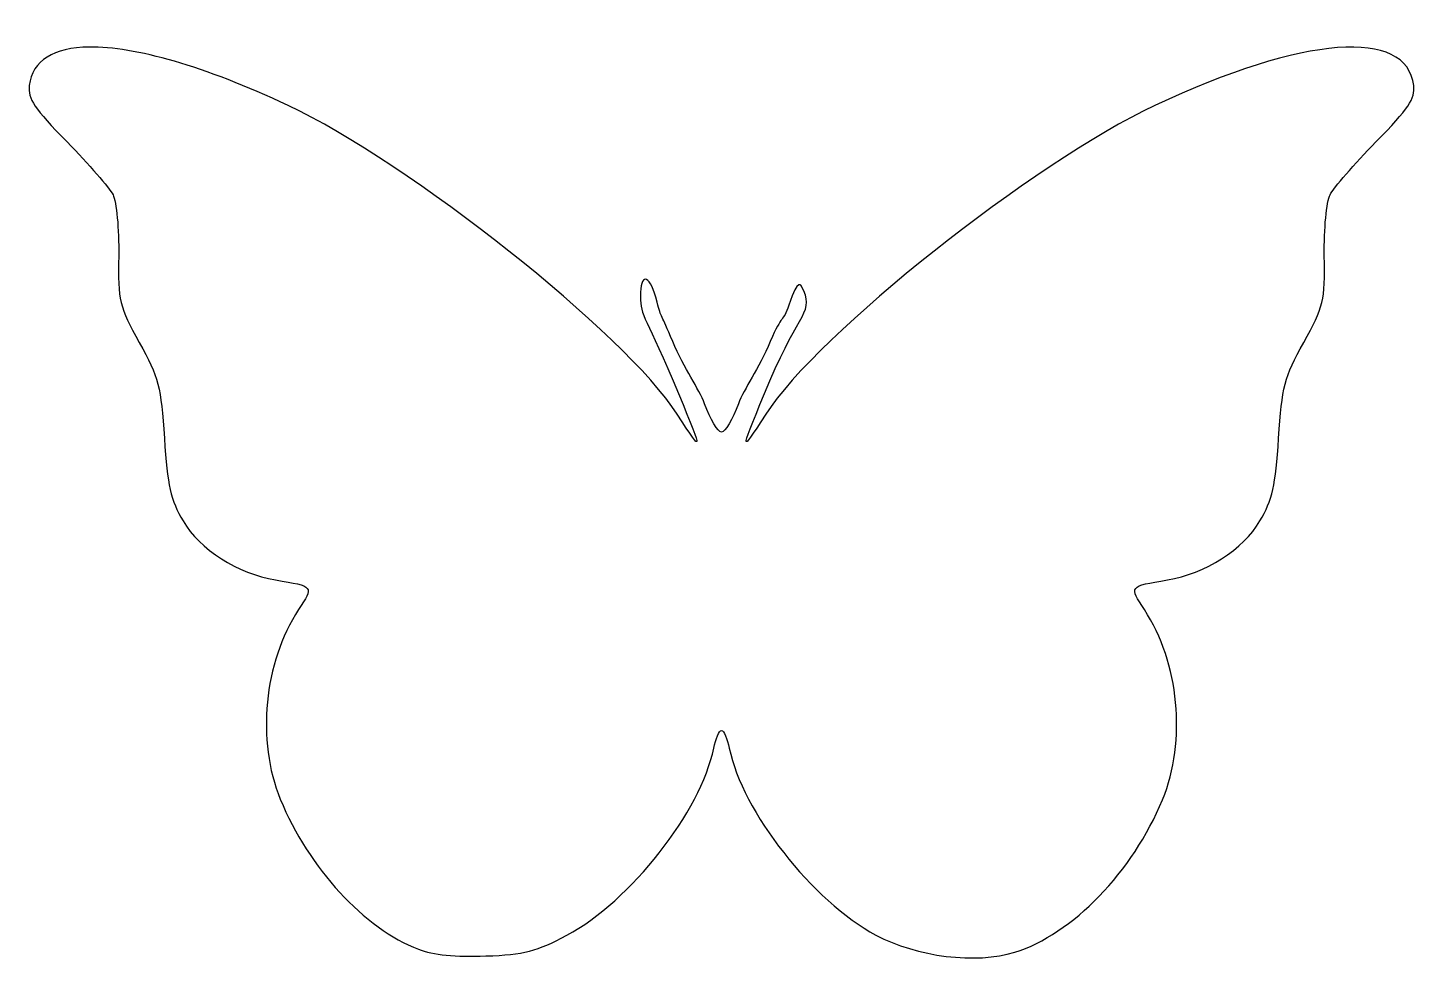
# Model space of a CAD drawing. Extents: x 22.1 to 91, y 136 to 182.5.
import ezdxf

# ---------------------------------------------------------------- set-up
doc = ezdxf.new("R2010")
doc.units = 0
doc.layers.add('Layer_1', color=7, linetype='CONTINUOUS')

msp = doc.modelspace()

# ---------------------------------------------------------------- linework, layer by layer
at = {"layer": 'Layer_1', "color": 7}
msp.add_lwpolyline([(25.112266, 181.512683), (25.112266, 181.512683)], dxfattribs=at)
for points in [[(90.898706, 179.601067), (90.559278, 182.473551), (85.441598, 182.081764), (78.047122, 178.616597)], [(25.112266, 181.512683), (23.344027, 181.489679), (22.280896, 180.85778), (22.132396, 179.601067)], [(34.983979, 178.616597), (30.824588, 180.565754), (27.385715, 181.542257), (25.112266, 181.512683)], [(22.132396, 179.601067), (22.055137, 178.947257), (22.37677, 178.467911), (24.005977, 176.806957)], [(89.025676, 176.806957), (90.654883, 178.467911), (90.975965, 178.947257), (90.898706, 179.601067)], [(54.316754, 163.280134), (51.757557, 167.268295), (41.014529, 175.790585), (34.983979, 178.616597)], [(78.047122, 178.616597), (72.016572, 175.790585), (61.273546, 167.268295), (58.714349, 163.280134)], [(24.005977, 176.806957), (25.087675, 175.704177), (26.115605, 174.521621), (26.290213, 174.178763)], [(86.74144, 174.178763), (86.916048, 174.521621), (87.943978, 175.704177), (89.025676, 176.806957)], [(26.290213, 174.178763), (26.464821, 173.835905), (26.592108, 172.473644), (26.573537, 171.15204)], [(86.457564, 171.15204), (86.438983, 172.473644), (86.566832, 173.835905), (86.74144, 174.178763)], [(26.573537, 171.15204), (26.541514, 168.874407), (26.595143, 168.649457), (27.597695, 166.836577)], [(85.433408, 166.836577), (86.435957, 168.649457), (86.489588, 168.874407), (86.457564, 171.15204)], [(53.316849, 168.845203), (52.966002, 170.200208), (52.543535, 170.31216), (52.499949, 169.338542)], [(58.920504, 164.934331), (60.39794, 168.448328), (61.171466, 168.342763), (60.495327, 169.623521)], [(60.495327, 169.623521), (60.495327, 169.623521), (60.321077, 170.132853), (59.857019, 168.702438)], [(52.499949, 169.338542), (52.44612, 168.13619), (52.633163, 168.448328), (54.110599, 164.934331)], [(54.093511, 166.891147), (53.499439, 168.312088), (53.535419, 168.001057), (53.316849, 168.845203)], [(59.857019, 168.702438), (59.563742, 167.798447), (59.532215, 168.312088), (58.938143, 166.891147)], [(27.597695, 166.836577), (28.557497, 165.101006), (28.672626, 164.661143), (28.841787, 162.081242)], [(55.672742, 163.795519), (55.388123, 164.571633), (54.67757, 165.494147), (54.093511, 166.891147)], [(58.938143, 166.891147), (58.354084, 165.494147), (57.642977, 164.571631), (57.358359, 163.795519)], [(84.189313, 162.081242), (84.358474, 164.661143), (84.473607, 165.101006), (85.433408, 166.836577)], [(54.110599, 164.934331), (55.600865, 161.389815), (55.69189, 161.137167), (54.316754, 163.280134)], [(58.714349, 163.280134), (57.339213, 161.137167), (57.430238, 161.389815), (58.920504, 164.934331)], [(56.51555, 162.384408), (56.33654, 162.384408), (55.957357, 163.019408), (55.672742, 163.795519)], [(57.358359, 163.795519), (57.073744, 163.019408), (56.694561, 162.384408), (56.51555, 162.384408)], [(28.841787, 162.081242), (28.995909, 159.730695), (29.156248, 159.019213), (29.768382, 157.974686)], [(83.262721, 157.974686), (83.874856, 159.019216), (84.035192, 159.730695), (84.189313, 162.081242)], [(29.768382, 157.974686), (30.596518, 156.561577), (32.484342, 155.358836), (34.361106, 155.048284)], [(78.669995, 155.048284), (80.546758, 155.358836), (82.434585, 156.56158), (83.262721, 157.974686)], [(34.361106, 155.048284), (36.274906, 154.731606), (36.274914, 154.731196), (35.508737, 153.570478)], [(77.522366, 153.570478), (76.756189, 154.731196), (76.756195, 154.731606), (78.669995, 155.048284)], [(35.508737, 153.570478), (33.782209, 150.954877), (33.405936, 147.058333), (34.599784, 144.15627)], [(78.421397, 144.132019), (79.625323, 147.059098), (79.255284, 150.945194), (77.522366, 153.570478)], [(56.127495, 146.684697), (56.224627, 147.170364), (56.399134, 147.567742), (56.51555, 147.567742)], [(56.51555, 147.567742), (56.631967, 147.567742), (56.807027, 147.170364), (56.904159, 146.684697)], [(48.83106, 137.395617), (51.978052, 139.073087), (55.502632, 143.560386), (56.127495, 146.684697)], [(56.904159, 146.684697), (57.527467, 143.568159), (61.054096, 139.072726), (64.185159, 137.403884)], [(34.599784, 144.15627), (36.008711, 140.731391), (38.774401, 137.726681), (41.463516, 136.698881)], [(71.081965, 136.552809), (73.947607, 137.449787), (76.946811, 140.546885), (78.421397, 144.132019)], [(44.803328, 136.368701), (46.730243, 136.440117), (47.320668, 136.590519), (48.83106, 137.395617)], [(64.185159, 137.403884), (66.211278, 136.323974), (69.180623, 135.957667), (71.081965, 136.552809)], [(41.463516, 136.698881), (42.177039, 136.426167), (43.314736, 136.313529), (44.803328, 136.368701)]]:
    msp.add_open_spline(points, degree=3, dxfattribs=at)

doc.saveas('drawing.dxf')
